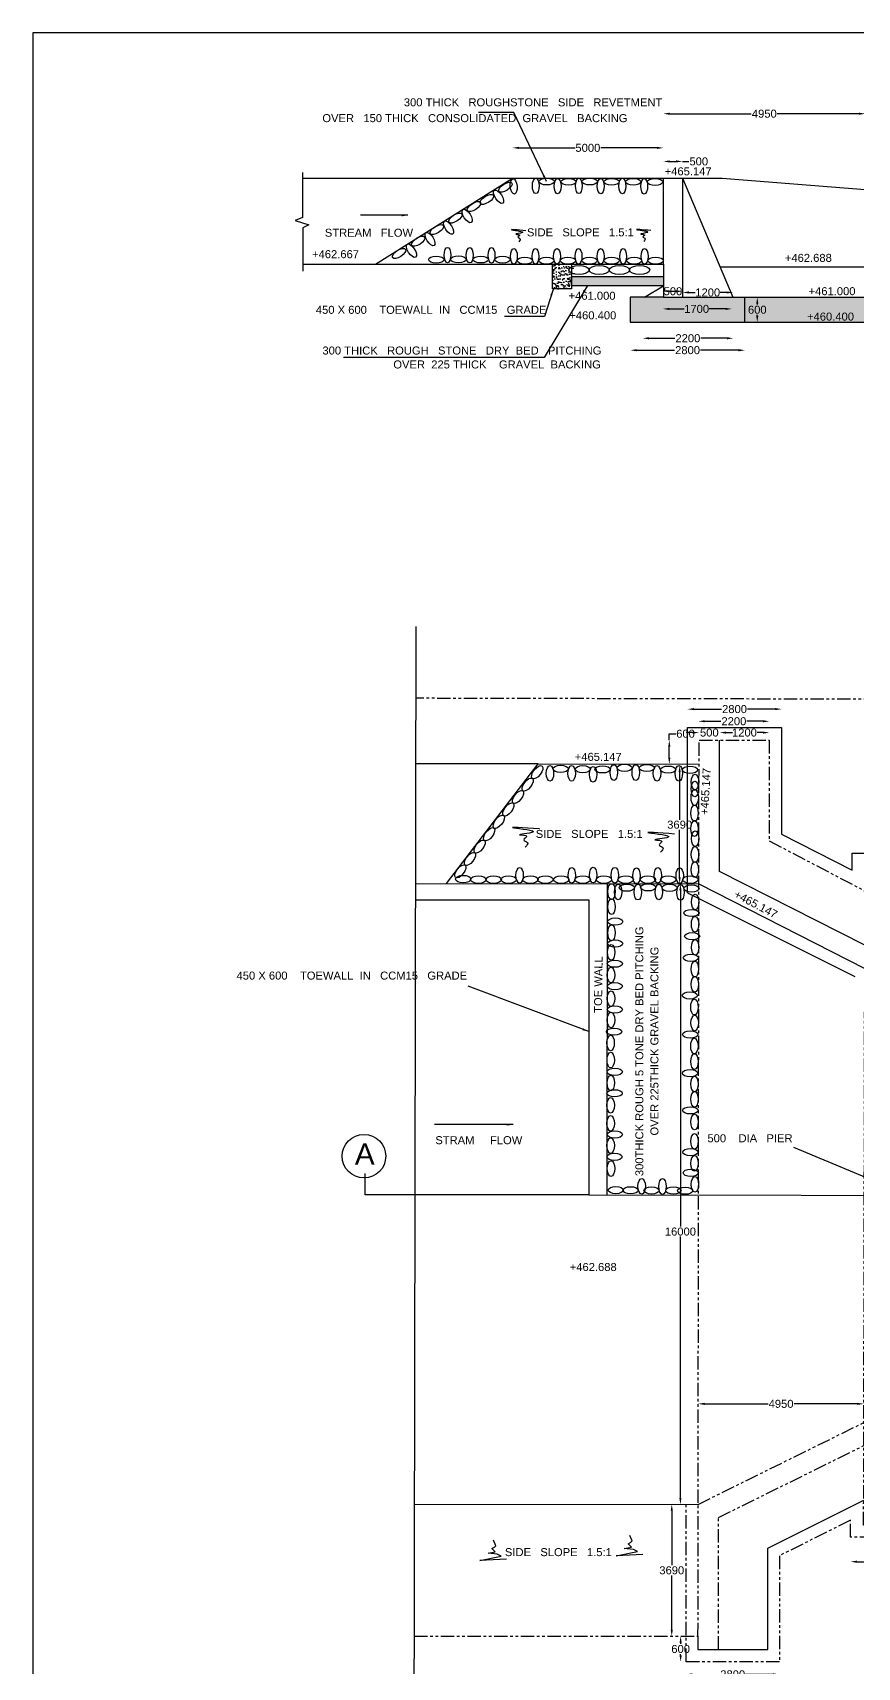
# Model space of a CAD drawing. Header units: inches. Extents: x -10 to 316, y -121 to 110.
# Drawn here: x -9.9 to 67.4, y -43.2 to 110 of the extents above; entities that cross this region are included whole.
import ezdxf

# ---------------------------------------------------------------- set-up
doc = ezdxf.new("R2010")
doc.units = ezdxf.units.IN
doc.header["$MEASUREMENT"] = 0
doc.linetypes.add('PHANTOM', pattern=[2.5, 1.25, -0.25, 0.25, -0.25, 0.25, -0.25])
doc.layers.add('TEXT', color=1, linetype='Continuous')
doc.styles.get("Standard").update_dxf_attribs({"font": 'arial.ttf', "height": 0.75})
doc.dimstyles.get("Standard").update_dxf_attribs({"dimtxt": 0.75, "dimasz": 0.6, "dimexe": 0.18, "dimexo": 0.0625, "dimgap": 0.09, "dimtad": 0, "dimtih": 1, "dimtoh": 1, "dimdec": 4, "dimzin": 0, "dimdsep": 46, "dimtxsty": 'Standard', "dimcen": 0.09, "dimse1": 1, "dimse2": 1, "dimadec": 0, "dimazin": 0, "dimtfac": 1, "dimtdec": 4, "dimtofl": 0, "dimtmove": 0, "dimatfit": 3, "dimfxl": 1, "dimtolj": 1, "dimtzin": 0, "dimarcsym": 0})
pattern_1 = [(50, (0, 0), (0.7172602, -0.062752), [0.075, -0.825]), (355, (0, 0), (-0.1387513, 0.752192), [0.06, -0.66]), (100.4514, (0.0598, -0.0052), (0.5785094, 0.6894395), [0.06374, -0.701142]), (46.1842, (0, 0.2), (1.067241, -0.165519), [0.1125, -1.2375]), (96.6356, (0.0889, 0.1862), (0.934663, 0.974118), [0.09561, -1.051713]), (351.1842, (0, 0.2), (0.934662, 0.974119), [0.09, -0.99]), (21, (0.1, 0.15), (0.596907, -0.402619), [0.075, -0.825]), (326, (0.1, 0.15), (0.2433153, 0.72515), [0.06, -0.66]), (71.4514, (0.14974, 0.11645), (0.8402226, 0.3225305), [0.06374, -0.701142]), (37.5, (0, 0), (0.01215986, 0.33289385), [0, -0.652, 0, -0.67, 0, -0.6625]), (7.5, (0, 0), (0.2630695, 0.3944117), [0, -0.382, 0, -0.637, 0, -0.2525]), (327.5, (-0.223, 0), (0.53382244, -0.0225549), [0, -0.25, 0, -0.78, 0, -1.035]), (317.5, (-0.323, 0), (0.5831862, 0.100105), [0, -0.325, 0, -0.518, 0, -0.735])]

# ---------------------------------------------------------------- blocks, each defined once
blk = doc.blocks.new('*D1')
at = {"color": 0, "lineweight": -2, "transparency": 16777216}
for p, q in [((35.68, 99.16), (40.94, 99.16)), ((48.61, 99.16), (43.35, 99.16))]:
    blk.add_line(p, q, dxfattribs=at)
at = {"color": 0, "transparency": 16777216}
for points in [[(35.68, 99.26), (35.68, 99.06), (35.08, 99.16)], [(48.61, 99.26), (48.61, 99.06), (49.21, 99.16)]]:
    blk.add_solid(points, dxfattribs=at)
at = {"layer": 'Defpoints', "color": 0, "transparency": 16777216}
for p in [(49.21, 99.16), (35.08, 96.32), (49.21, 96.32)]:
    blk.add_point(p, dxfattribs=at)
at = {"color": 0, "transparency": 16777216, "insert": (42.14, 99.16), "char_height": 0.75, "attachment_point": 5}
blk.add_mtext('\\A1;5000', dxfattribs=at)
blk = doc.blocks.new('*D2')
at = {"color": 0, "lineweight": -2, "transparency": 16777216}
for p, q in [((49.81, 102.36), (57.45, 102.36)), ((67.53, 102.36), (59.89, 102.36))]:
    blk.add_line(p, q, dxfattribs=at)
at = {"color": 0, "transparency": 16777216}
for points in [[(49.81, 102.46), (49.81, 102.26), (49.21, 102.36)], [(67.53, 102.46), (67.53, 102.26), (68.13, 102.36)]]:
    blk.add_solid(points, dxfattribs=at)
at = {"layer": 'Defpoints', "color": 0, "transparency": 16777216}
for p in [(68.13, 102.36), (49.21, 96.38), (68.13, 95.26)]:
    blk.add_point(p, dxfattribs=at)
at = {"color": 0, "transparency": 16777216, "insert": (58.67, 102.36), "char_height": 0.75, "attachment_point": 5}
blk.add_mtext('\\A1;4950', dxfattribs=at)
blk = doc.blocks.new('*D21')
at = {"color": 0, "lineweight": -2, "transparency": 16777216}
blk.add_line((49.81, 85.72), (50.41, 85.72), dxfattribs=at)
at = {"color": 0, "transparency": 16777216}
for points in [[(49.81, 85.82), (49.81, 85.62), (49.21, 85.72)], [(50.41, 85.82), (50.41, 85.62), (51.01, 85.72)]]:
    blk.add_solid(points, dxfattribs=at)
at = {"layer": 'Defpoints', "color": 0, "transparency": 16777216}
for p in [(49.21, 85.69), (51.01, 85.72), (51.01, 85.69)]:
    blk.add_point(p, dxfattribs=at)
at = {"color": 0, "transparency": 16777216, "insert": (50.11, 85.72), "char_height": 0.75, "attachment_point": 5}
blk.add_mtext('\\A1;500', dxfattribs=at)
blk = doc.blocks.new('*D22')
at = {"color": 0, "lineweight": -2, "transparency": 16777216}
for p, q in [((51.61, 85.61), (52.2, 85.61)), ((55.13, 85.61), (54.55, 85.61))]:
    blk.add_line(p, q, dxfattribs=at)
at = {"color": 0, "transparency": 16777216}
for points in [[(51.61, 85.71), (51.61, 85.51), (51.01, 85.61)], [(55.13, 85.71), (55.13, 85.51), (55.73, 85.61)]]:
    blk.add_solid(points, dxfattribs=at)
at = {"layer": 'Defpoints', "color": 0, "transparency": 16777216}
for p in [(51.01, 85.16), (55.73, 85.61), (55.73, 85.16)]:
    blk.add_point(p, dxfattribs=at)
at = {"color": 0, "transparency": 16777216, "insert": (53.37, 85.61), "char_height": 0.75, "attachment_point": 5}
blk.add_mtext('\\A1;1200', dxfattribs=at)
blk = doc.blocks.new('*D23')
at = {"color": 0, "lineweight": -2, "transparency": 16777216}
for p, q in [((47.87, 81.32), (50.3, 81.32)), ((55.16, 81.32), (52.73, 81.32))]:
    blk.add_line(p, q, dxfattribs=at)
at = {"color": 0, "transparency": 16777216}
for points in [[(47.87, 81.42), (47.87, 81.22), (47.27, 81.32)], [(55.16, 81.42), (55.16, 81.22), (55.76, 81.32)]]:
    blk.add_solid(points, dxfattribs=at)
at = {"layer": 'Defpoints', "color": 0, "transparency": 16777216}
for p in [(47.27, 82.83), (55.76, 82.83), (55.76, 81.32)]:
    blk.add_point(p, dxfattribs=at)
at = {"color": 0, "transparency": 16777216, "insert": (51.51, 81.32), "char_height": 0.75, "attachment_point": 5}
blk.add_mtext('\\A1;2200', dxfattribs=at)
blk = doc.blocks.new('*D24')
at = {"color": 0, "lineweight": -2, "transparency": 16777216}
for p, q in [((49.77, 84.07), (51.16, 84.07)), ((55.04, 84.07), (53.51, 84.07))]:
    blk.add_line(p, q, dxfattribs=at)
at = {"color": 0, "transparency": 16777216}
for points in [[(49.77, 84.17), (49.77, 83.97), (49.17, 84.07)], [(55.04, 84.17), (55.04, 83.97), (55.64, 84.07)]]:
    blk.add_solid(points, dxfattribs=at)
at = {"layer": 'Defpoints', "color": 0, "transparency": 16777216}
for p in [(49.17, 84.05), (55.64, 84.07), (55.64, 84.07)]:
    blk.add_point(p, dxfattribs=at)
at = {"color": 0, "transparency": 16777216, "insert": (52.33, 84.07), "char_height": 0.75, "attachment_point": 5}
blk.add_mtext('\\A1;1700', dxfattribs=at)
blk = doc.blocks.new('*D25')
at = {"color": 0, "lineweight": -2, "transparency": 16777216}
for p, q in [((58.01, 84.56), (58.01, 84.47)), ((58.01, 83.43), (58.01, 83.52))]:
    blk.add_line(p, q, dxfattribs=at)
at = {"color": 0, "transparency": 16777216}
for points in [[(57.91, 84.56), (58.11, 84.56), (58.01, 85.16)], [(57.91, 83.43), (58.11, 83.43), (58.01, 82.83)]]:
    blk.add_solid(points, dxfattribs=at)
at = {"layer": 'Defpoints', "color": 0, "transparency": 16777216}
for p in [(58.01, 85.16), (58.01, 82.83), (58.01, 82.83)]:
    blk.add_point(p, dxfattribs=at)
at = {"color": 0, "transparency": 16777216, "insert": (58.01, 83.99), "char_height": 0.75, "attachment_point": 5}
blk.add_mtext('\\A1;600', dxfattribs=at)
blk = doc.blocks.new('*D45')
at = {"color": 0, "lineweight": -2, "transparency": 16777216}
for p, q in [((53.08, -18.53), (59.02, -18.53)), ((67.4, -18.53), (61.46, -18.53))]:
    blk.add_line(p, q, dxfattribs=at)
at = {"color": 0, "transparency": 16777216}
for points in [[(53.08, -18.43), (53.08, -18.63), (52.48, -18.53)], [(67.4, -18.43), (67.4, -18.63), (68, -18.53)]]:
    blk.add_solid(points, dxfattribs=at)
at = {"layer": 'Defpoints', "color": 0, "transparency": 16777216}
for p in [(52.48, -18.35), (68, -18.38), (68, -18.53)]:
    blk.add_point(p, dxfattribs=at)
at = {"color": 0, "transparency": 16777216, "insert": (60.24, -18.53), "char_height": 0.75, "attachment_point": 5}
blk.add_mtext('\\A1;4950', dxfattribs=at)
blk = doc.blocks.new('*D49')
at = {"color": 0, "lineweight": -2, "transparency": 16777216}
for p, q in [((50.74, 40.67), (50.74, 36.21)), ((50.74, 30.81), (50.74, 35.26))]:
    blk.add_line(p, q, dxfattribs=at)
at = {"color": 0, "transparency": 16777216}
for points in [[(50.64, 40.67), (50.84, 40.67), (50.74, 41.27)], [(50.64, 30.81), (50.84, 30.81), (50.74, 30.21)]]:
    blk.add_solid(points, dxfattribs=at)
at = {"layer": 'Defpoints', "color": 0, "transparency": 16777216}
for p in [(50.58, 41.27), (50.56, 30.21), (50.74, 30.21)]:
    blk.add_point(p, dxfattribs=at)
at = {"color": 0, "transparency": 16777216, "insert": (50.74, 35.74), "char_height": 0.75, "attachment_point": 5}
blk.add_mtext('\\A1;3690', dxfattribs=at)
blk = doc.blocks.new('*D50')
at = {"color": 0, "lineweight": -2, "transparency": 16777216}
for p, q in [((49.77, 43.66), (49.77, 44.26)), ((49.77, 44.26), (50.37, 44.26)), ((49.77, 42.02), (49.77, 43.06))]:
    blk.add_line(p, q, dxfattribs=at)
at = {"color": 0, "transparency": 16777216}
for points in [[(49.67, 43.06), (49.87, 43.06), (49.77, 43.66)], [(49.67, 42.02), (49.87, 42.02), (49.77, 41.42)]]:
    blk.add_solid(points, dxfattribs=at)
at = {"layer": 'Defpoints', "color": 0, "transparency": 16777216}
for p in [(49.77, 43.66), (52.56, 43.66), (51.47, 41.42)]:
    blk.add_point(p, dxfattribs=at)
at = {"color": 0, "transparency": 16777216, "insert": (51.29, 44.26), "char_height": 0.75, "attachment_point": 5}
blk.add_mtext('\\A1;600', dxfattribs=at)
blk = doc.blocks.new('*D51')
at = {"color": 0, "lineweight": -2, "transparency": 16777216}
for p, q in [((53.09, 45.43), (54.6, 45.43)), ((58.54, 45.43), (57.03, 45.43))]:
    blk.add_line(p, q, dxfattribs=at)
at = {"color": 0, "transparency": 16777216}
for points in [[(53.09, 45.53), (53.09, 45.33), (52.49, 45.43)], [(58.54, 45.53), (58.54, 45.33), (59.14, 45.43)]]:
    blk.add_solid(points, dxfattribs=at)
at = {"layer": 'Defpoints', "color": 0, "transparency": 16777216}
for p in [(59.14, 45.43), (52.49, 43.66), (59.14, 43.66)]:
    blk.add_point(p, dxfattribs=at)
at = {"color": 0, "transparency": 16777216, "insert": (55.82, 45.43), "char_height": 0.75, "attachment_point": 5}
blk.add_mtext('\\A1;2200', dxfattribs=at)
blk = doc.blocks.new('*D52')
at = {"color": 0, "lineweight": -2, "transparency": 16777216}
for p, q in [((52.07, 46.57), (54.67, 46.57)), ((59.69, 46.57), (57.1, 46.57))]:
    blk.add_line(p, q, dxfattribs=at)
at = {"color": 0, "transparency": 16777216}
for points in [[(52.07, 46.67), (52.07, 46.47), (51.47, 46.57)], [(59.69, 46.67), (59.69, 46.47), (60.29, 46.57)]]:
    blk.add_solid(points, dxfattribs=at)
at = {"layer": 'Defpoints', "color": 0, "transparency": 16777216}
for p in [(60.29, 46.57), (51.47, 44.85), (60.29, 44.85)]:
    blk.add_point(p, dxfattribs=at)
at = {"color": 0, "transparency": 16777216, "insert": (55.88, 46.57), "char_height": 0.75, "attachment_point": 5}
blk.add_mtext('\\A1;2800', dxfattribs=at)
blk = doc.blocks.new('*D53')
at = {"color": 0, "lineweight": -2, "transparency": 16777216}
for p, q in [((50.81, 29.6), (50.81, -1.91)), ((50.81, -27.35), (50.81, -2.86))]:
    blk.add_line(p, q, dxfattribs=at)
at = {"color": 0, "transparency": 16777216}
for points in [[(50.71, 29.6), (50.91, 29.6), (50.81, 30.2)], [(50.71, -27.35), (50.91, -27.35), (50.81, -27.95)]]:
    blk.add_solid(points, dxfattribs=at)
at = {"layer": 'Defpoints', "color": 0, "transparency": 16777216}
for p in [(51.47, 30.2), (50.81, -27.95), (51.4, -27.95)]:
    blk.add_point(p, dxfattribs=at)
at = {"color": 0, "transparency": 16777216, "insert": (50.81, -2.39), "char_height": 0.75, "attachment_point": 5}
blk.add_mtext('\\A1;16000', dxfattribs=at)
blk = doc.blocks.new('*D54')
at = {"color": 0, "lineweight": -2, "transparency": 16777216}
for p, q in [((50, -28.55), (50, -33.65)), ((50, -39.7), (50, -34.6))]:
    blk.add_line(p, q, dxfattribs=at)
at = {"color": 0, "transparency": 16777216}
for points in [[(49.9, -28.55), (50.1, -28.55), (50, -27.95)], [(49.9, -39.7), (50.1, -39.7), (50, -40.3)]]:
    blk.add_solid(points, dxfattribs=at)
at = {"layer": 'Defpoints', "color": 0, "transparency": 16777216}
for p in [(49.62, -27.95), (49.62, -40.3), (50, -40.3)]:
    blk.add_point(p, dxfattribs=at)
at = {"color": 0, "transparency": 16777216, "insert": (50, -34.13), "char_height": 0.75, "attachment_point": 5}
blk.add_mtext('\\A1;3690', dxfattribs=at)
blk = doc.blocks.new('*D55')
at = {"color": 0, "lineweight": -2, "transparency": 16777216}
for p, q in [((50.83, -40.9), (50.83, -41.03)), ((50.83, -42.1), (50.83, -41.97))]:
    blk.add_line(p, q, dxfattribs=at)
at = {"color": 0, "transparency": 16777216}
for points in [[(50.73, -40.9), (50.93, -40.9), (50.83, -40.3)], [(50.73, -42.1), (50.93, -42.1), (50.83, -42.7)]]:
    blk.add_solid(points, dxfattribs=at)
at = {"layer": 'Defpoints', "color": 0, "transparency": 16777216}
for p in [(50.83, -40.3), (51.34, -40.3), (51.34, -42.7)]:
    blk.add_point(p, dxfattribs=at)
at = {"color": 0, "transparency": 16777216, "insert": (50.83, -41.5), "char_height": 0.75, "attachment_point": 5}
blk.add_mtext('\\A1;600', dxfattribs=at)
blk = doc.blocks.new('*D56')
at = {"color": 0, "lineweight": -2, "transparency": 16777216}
for p, q in [((51.94, -43.88), (54.49, -43.88)), ((59.48, -43.88), (56.92, -43.88))]:
    blk.add_line(p, q, dxfattribs=at)
at = {"color": 0, "transparency": 16777216}
for points in [[(51.94, -43.78), (51.94, -43.98), (51.34, -43.88)], [(59.48, -43.78), (59.48, -43.98), (60.08, -43.88)]]:
    blk.add_solid(points, dxfattribs=at)
at = {"layer": 'Defpoints', "color": 0, "transparency": 16777216}
for p in [(51.34, -42.7), (60.08, -42.7), (60.08, -43.88)]:
    blk.add_point(p, dxfattribs=at)
at = {"color": 0, "transparency": 16777216, "insert": (55.71, -43.88), "char_height": 0.75, "attachment_point": 5}
blk.add_mtext('\\A1;2800', dxfattribs=at)
blk = doc.blocks.new('*D58')
at = {"color": 0, "lineweight": -2, "transparency": 16777216}
for p, q in [((67.34, -33.32), (70.34, -33.32)), ((75.77, -33.32), (72.77, -33.32))]:
    blk.add_line(p, q, dxfattribs=at)
at = {"color": 0, "transparency": 16777216}
for points in [[(67.34, -33.22), (67.34, -33.42), (66.74, -33.32)], [(75.77, -33.22), (75.77, -33.42), (76.37, -33.32)]]:
    blk.add_solid(points, dxfattribs=at)
at = {"layer": 'Defpoints', "color": 0, "transparency": 16777216}
for p in [(66.74, -31.02), (76.37, -31.02), (76.37, -33.32)]:
    blk.add_point(p, dxfattribs=at)
at = {"color": 0, "transparency": 16777216, "insert": (71.55, -33.32), "char_height": 0.75, "attachment_point": 5}
blk.add_mtext('\\A1;2500', dxfattribs=at)
blk = doc.blocks.new('*D100')
at = {"layer": 'Defpoints', "color": 0, "transparency": 16777216}
for p in [(52.56, 43.66), (54.49, 44.37), (54.49, 43.66)]:
    blk.add_point(p, dxfattribs=at)
at = {"layer": 'TEXT', "color": 0, "lineweight": -2, "transparency": 16777216}
for p, q in [((51.96, 44.37), (51.36, 44.37)), ((55.09, 44.37), (55.69, 44.37))]:
    blk.add_line(p, q, dxfattribs=at)
at = {"layer": 'TEXT', "color": 0, "transparency": 16777216}
for points in [[(51.96, 44.47), (51.96, 44.27), (52.56, 44.37)], [(55.09, 44.47), (55.09, 44.27), (54.49, 44.37)]]:
    blk.add_solid(points, dxfattribs=at)
at = {"layer": 'TEXT', "color": 0, "transparency": 16777216, "insert": (53.52, 44.37), "char_height": 0.75, "attachment_point": 5}
blk.add_mtext('\\A1;500', dxfattribs=at)
blk = doc.blocks.new('*D101')
at = {"layer": 'Defpoints', "color": 0, "transparency": 16777216}
for p in [(54.49, 43.66), (59.14, 44.37), (59.14, 43.66)]:
    blk.add_point(p, dxfattribs=at)
at = {"layer": 'TEXT', "color": 0, "lineweight": -2, "transparency": 16777216}
for p, q in [((55.09, 44.37), (55.64, 44.37)), ((58.54, 44.37), (57.99, 44.37))]:
    blk.add_line(p, q, dxfattribs=at)
at = {"layer": 'TEXT', "color": 0, "transparency": 16777216}
for points in [[(55.09, 44.47), (55.09, 44.27), (54.49, 44.37)], [(58.54, 44.47), (58.54, 44.27), (59.14, 44.37)]]:
    blk.add_solid(points, dxfattribs=at)
at = {"layer": 'TEXT', "color": 0, "transparency": 16777216, "insert": (56.81, 44.37), "char_height": 0.75, "attachment_point": 5}
blk.add_mtext('\\A1;1200', dxfattribs=at)
blk = doc.blocks.new('*D103')
at = {"layer": 'Defpoints', "color": 0, "transparency": 16777216}
for p in [(51.01, 97.89), (49.21, 96.32), (51.01, 96.32)]:
    blk.add_point(p, dxfattribs=at)
at = {"layer": 'TEXT', "color": 0, "lineweight": -2, "transparency": 16777216}
for p, q in [((49.81, 97.89), (50.41, 97.89)), ((51.01, 97.89), (51.61, 97.89))]:
    blk.add_line(p, q, dxfattribs=at)
at = {"layer": 'TEXT', "color": 0, "transparency": 16777216}
for points in [[(49.81, 97.99), (49.81, 97.79), (49.21, 97.89)], [(50.41, 97.99), (50.41, 97.79), (51.01, 97.89)]]:
    blk.add_solid(points, dxfattribs=at)
at = {"layer": 'TEXT', "color": 0, "transparency": 16777216, "insert": (52.53, 97.89), "char_height": 0.75, "attachment_point": 5}
blk.add_mtext('\\A1;500', dxfattribs=at)
blk = doc.blocks.new('*D104')
at = {"layer": 'Defpoints', "color": 0, "transparency": 16777216}
for p in [(46.11, 82.83), (56.85, 82.83), (56.85, 80.2)]:
    blk.add_point(p, dxfattribs=at)
at = {"layer": 'TEXT', "color": 0, "lineweight": -2, "transparency": 16777216}
for p, q in [((46.71, 80.2), (50.27, 80.2)), ((56.25, 80.2), (52.7, 80.2))]:
    blk.add_line(p, q, dxfattribs=at)
at = {"layer": 'TEXT', "color": 0, "transparency": 16777216}
for points in [[(46.71, 80.3), (46.71, 80.1), (46.11, 80.2)], [(56.25, 80.3), (56.25, 80.1), (56.85, 80.2)]]:
    blk.add_solid(points, dxfattribs=at)
at = {"layer": 'TEXT', "color": 0, "transparency": 16777216, "insert": (51.48, 80.2), "char_height": 0.75, "attachment_point": 5}
blk.add_mtext('\\A1;2800', dxfattribs=at)

msp = doc.modelspace()

# ---------------------------------------------------------------- hatches: boundary and pattern name
at = {"layer": 'TEXT'}
h = msp.add_hatch(dxfattribs=at)
h.set_pattern_fill('AR-CONC', color=0, scale=0.1, style=0)
h.set_pattern_definition(pattern_1)
edge = h.paths.add_edge_path()
edge.add_ellipse((41.31035, 87.72052), major_axis=(0.94648, 0), ratio=0.436105032, start_angle=136.8854353, end_angle=223.1145647, ccw=False)
edge.add_line((40.61944, 88.00263), (40.61944, 88.27292))
edge.add_line((40.61944, 88.27292), (38.83102, 88.27292))
edge.add_line((38.83102, 88.27292), (38.83102, 85.94683))
edge.add_line((38.83102, 85.94683), (40.61944, 85.94683))
edge.add_line((40.61944, 85.94683), (40.61944, 87.43841))
h = msp.add_hatch(dxfattribs=at)
h.set_pattern_fill('AR-CONC', color=0, scale=0.1, style=0)
h.set_pattern_definition(pattern_1)
h.paths.add_polyline_path([(49.20988, 87.10987), (40.61944, 87.10987), (40.61944, 86.21957), (49.20988, 86.21957)])
h.paths.add_polyline_path([(82.37777, 85.15997), (49.20988, 85.15997), (46.11255, 85.15997), (46.11255, 82.82618), (56.85279, 82.82618), (81.99089, 82.82618)])
h.paths.add_polyline_path([(51.06359, 84.64), (53.6052, 84.64), (53.6052, 83.49914), (51.06359, 83.49914)], flags=24)
h.paths.add_polyline_path([(56.99459, 84.5635), (59.02819, 84.5635), (59.02819, 83.42264), (56.99459, 83.42264)], flags=24)
h.paths.add_polyline_path([(62.48385, 82.77193), (67.266, 82.77193), (67.266, 83.92072), (62.48385, 83.92072)], flags=9)

# ---------------------------------------------------------------- linework, layer by layer
at = {"color": 0}
for points in [[(315.50158, 109.95313), (-9.87464, 109.95313), (-9.87464, -120.56317), (315.50158, -120.56317)], [(38.83102, 88.27292), (40.61944, 88.27292), (40.61944, 85.94683), (38.83102, 85.94683)], [(40.61944, 87.10987), (49.20988, 87.10987), (49.20988, 86.21957), (40.61944, 86.21957)]]:
    msp.add_lwpolyline(points, close=True, dxfattribs=at)
for points in [[(15.41848, 96.86281), (15.41848, 92.65095), (14.71588, 92.36115), (15.99524, 91.94633), (15.42663, 91.66789), (15.42663, 87.61428)], [(15.41848, 96.31819), (49.20725, 96.31791), (54.71345, 96.31791), (68.13011, 95.26123), (75.45592, 95.26123), (131.39744, 95.26123), (177.84174, 95.26123), (187.31991, 95.26123), (206.90285, 94.66396), (230.13642, 94.39878), (262.83103, 94.39878)], [(15.42663, 88.27292), (49.20989, 88.27292), (49.20996, 96.31791)], [(22.24126, 88.27292), (35.07926, 96.31802)], [(51.01344, 96.31791), (55.73043, 85.15997)], [(51.01344, 96.31791), (51.01344, 85.15997)], [(49.20988, 88.27292), (49.20988, 87.10987)], [(49.20988, 85.15997), (82.37777, 85.15997), (82.37777, 88.00464)], [(54.52785, 88.00464), (82.37777, 88.00464)], [(49.20988, 86.21957), (49.20988, 85.15997), (46.11255, 85.15997), (46.11255, 82.82618), (56.85279, 82.82618), (56.85279, 85.07202)], [(47.45272, 85.15997), (49.20988, 86.21957)], [(56.85279, 82.82618), (81.99089, 82.82618), (82.37777, 85.15997)], [(26.00921, 54.32671), (25.83741, -51.20496)], [(51.46734, 29.36951), (51.46734, 44.85169), (60.29275, 44.85169), (60.29275, 34.85644), (66.89424, 31.47769), (66.89424, 33.08459), (76.47235, 33.08459), (76.47235, 29.9359), (85.92193, 29.9359), (85.92193, 25.6925), (91.78632, 25.6925), (91.74642, 0.98158)], [(68.08597, 24.43865), (54.48738, 31.34947), (54.48738, 43.66033)], [(28.88068, 30.23079), (37.49208, 41.43411), (25.98826, 41.45284)], [(37.49208, 41.43411), (52.55262, 41.41662)], [(25.96999, 30.23417), (52.5396, 30.20331)], [(43.96319, 30.21327), (43.91611, 1.05882)], [(51.46734, 29.36951), (67.16694, 21.51573)], [(52.5396, 30.20331), (68.0815, 22.25874)], [(25.96749, 28.69956), (42.22524, 28.69956), (42.22524, 1.06155), (21.28164, 1.06155), (21.28164, 3.06799)], [(42.22524, 1.06155), (261.09216, 0.70814), (261.09216, 2.4769)], [(52.45772, -40.30394), (52.45772, -41.53284), (58.99737, -41.53284), (58.99737, -32.05058), (67.97948, -27.54467)], [(25.87532, -27.91897), (52.47207, -27.94986)]]:
    msp.add_lwpolyline(points, dxfattribs=at)
at = {"color": 0, "linetype": 'PHANTOM'}
for points in [[(187.17591, 28.78333), (187.17591, 35.61466), (206.75847, 35.61466), (206.75847, 47.20117), (25.99824, 47.58444)], [(25.85515, -40.30394), (52.45772, -40.30394), (52.55523, 43.66033), (59.14021, 43.66033), (59.14021, 34.22498), (68.09639, 29.52481), (68.09639, 31.88817), (75.33983, 31.88817), (75.19353, -29.90252), (67.97465, -29.90252), (68.09639, 29.52481)], [(91.74642, 0.98158), (91.74642, -23.73706), (85.84831, -23.73706), (85.84831, -28.03613), (76.36594, -28.03613), (76.36594, -31.01892), (66.74196, -31.01892), (66.74196, -29.43433), (60.08294, -32.75767), (60.08294, -42.69517), (51.33539, -42.69517), (51.35251, -27.94856)], [(52.47207, -27.94986), (67.99437, -20.27676)], [(54.3706, -41.53284), (54.3706, -29.18139), (67.98994, -22.44244)]]:
    msp.add_lwpolyline(points, dxfattribs=at)
at = {"color": 0}
for centre, major_axis, ratio in [((33.77396, 94.58146), (-0.3894, 0.61058), 0.437567727), ((34.41234, 95.46984), (0.61058, 0.3894), 0.437567727), ((35.18946, 95.55307), (-0.06559, 0.7212), 0.437567727), ((37.25813, 95.59383), (0, 0.72418), 0.437567727), ((38.27406, 95.99958), (0.72418, 0), 0.437567727), ((39.30652, 95.57104), (0, 0.72418), 0.437567727), ((40.32246, 95.97679), (0.72418, 0), 0.437567727), ((41.29463, 95.59379), (0, 0.72418), 0.437567727), ((42.31057, 95.99955), (0.72418, 0), 0.437567727), ((43.34303, 95.57101), (0, 0.72418), 0.437567727), ((44.35896, 95.97676), (0.72418, 0), 0.437567727), ((45.37134, 95.58261), (0, 0.72418), 0.437567727), ((46.38728, 95.98836), (0.72418, 0), 0.437567727), ((47.41973, 95.55982), (0, 0.72418), 0.437567727), ((48.43567, 95.96558), (0.72418, 0), 0.437567727), ((30.83185, 92.77532), (-0.3894, 0.61058), 0.437567727), ((31.47024, 93.66371), (0.61058, 0.3894), 0.437567727), ((32.67605, 94.33162), (0.61058, 0.3894), 0.437567727), ((27.98839, 91.50043), (0.61058, 0.3894), 0.437567727), ((29.09254, 91.6931), (-0.3894, 0.61058), 0.437567727), ((29.73093, 92.58148), (0.61058, 0.3894), 0.437567727), ((26.24908, 90.4182), (0.61058, 0.3894), 0.437567727), ((27.35, 90.61205), (-0.3894, 0.61058), 0.437567727), ((24.45089, 89.26297), (0.61058, 0.3894), 0.437567727), ((25.61069, 89.52982), (-0.3894, 0.61058), 0.437567727), ((27.93451, 88.68717), (0.72418, 0), 0.437567727), ((28.98412, 89.1155), (0, 0.72418), 0.437567727), ((30.01162, 88.71228), (0.72418, 0), 0.437567727), ((31.06961, 89.09876), (0, 0.72418), 0.437567727), ((32.09711, 88.69554), (0.72418, 0), 0.437567727), ((33.11587, 89.09043), (0, 0.72418), 0.437567727), ((34.14337, 88.68721), (0.72418, 0), 0.437567727), ((35.20973, 88.9971), (0, 0.72418), 0.437567727), ((36.23723, 88.59388), (0.72418, 0), 0.437567727), ((37.23749, 88.9971), (0, 0.72418), 0.437567727), ((38.26499, 88.59388), (0.72418, 0), 0.437567727), ((39.24759, 88.9971), (0, 0.72418), 0.437567727), ((40.2751, 88.59388), (0.72418, 0), 0.437567727), ((41.26876, 88.9971), (0, 0.72418), 0.437567727), ((42.29626, 88.59388), (0.72418, 0), 0.437567727), ((43.3375, 88.9971), (0, 0.72418), 0.437567727), ((44.365, 88.59388), (0.72418, 0), 0.437567727), ((45.44811, 88.9971), (0, 0.72418), 0.437567727), ((46.47561, 88.59388), (0.72418, 0), 0.437567727), ((47.45822, 88.9971), (0, 0.72418), 0.437567727), ((48.48572, 88.59388), (0.72418, 0), 0.437567727), ((41.31035, 87.72052), (0.94648, 0), 0.436105032), ((43.20331, 87.72052), (0.94648, 0), 0.436105032), ((45.09627, 87.72052), (0.94648, 0), 0.436105032), ((46.98923, 87.72052), (0.94648, 0), 0.436105032), ((44.57522, 40.62944), (0, 0.7347), 0.470380558), ((45.57311, 41.06359), (-0.71867, 0), 0.469220577), ((46.62334, 40.62944), (0, 0.7347), 0.470380558), ((47.66033, 41.05206), (-0.71867, 0), 0.469220577), ((36.49441, 39.49501), (0.45005, 0.58073), 0.470380558), ((37.39451, 40.65646), (0.45005, 0.58073), 0.470380558), ((38.58703, 40.54951), (0, 0.7347), 0.470380558), ((39.58631, 40.96825), (-0.71867, 0), 0.469220577), ((40.62031, 40.54239), (0, 0.7347), 0.470380558), ((41.6624, 40.93486), (-0.71867, 0), 0.469220577), ((42.62919, 40.46366), (0, 0.7347), 0.470380558), ((43.51812, 40.92589), (-0.71867, 0), 0.469220577), ((48.61533, 40.55424), (0, 0.7347), 0.470380558), ((49.66739, 40.90237), (-0.71867, 0), 0.469220577), ((50.66983, 40.56062), (0, 0.7347), 0.470380558), ((51.70701, 40.88442), (-0.71867, 0), 0.469220577), ((52.16053, 39.09159), (0, 0.7347), 0.470380558), ((52.17712, 39.74365), (0, 0.7347), 0.470380558), ((35.59431, 38.33355), (0.45005, 0.58073), 0.470380558), ((52.14947, 38.2848), (0, 0.7347), 0.470380558), ((34.69421, 37.1721), (0.45005, 0.58073), 0.470380558), ((52.13852, 36.82317), (0, 0.7347), 0.470380558), ((32.89401, 34.84918), (0.45005, 0.58073), 0.470380558), ((33.79411, 36.01064), (0.45005, 0.58073), 0.470380558), ((52.13294, 35.36744), (0, 0.7347), 0.470380558), ((31.99391, 33.68773), (0.45005, 0.58073), 0.470380558), ((52.18824, 34.42804), (0, 0.7347), 0.470380558), ((31.09382, 32.52627), (0.45005, 0.58073), 0.470380558), ((52.17025, 31.51642), (0, 0.7347), 0.470380558), ((52.17653, 32.94898), (0, 0.7347), 0.470380558), ((30.19372, 31.36482), (0.45005, 0.58073), 0.470380558), ((30.46119, 30.63951), (-0.72268, 0), 0.490908757), ((31.87815, 30.59984), (-0.72268, 0), 0.490908757), ((33.30965, 30.59984), (-0.72268, 0), 0.490908757), ((34.71094, 30.59984), (-0.72268, 0), 0.490908757), ((35.74469, 30.99247), (0, 0.7347), 0.470380558), ((36.75493, 30.59984), (-0.72268, 0), 0.490908757), ((38.16227, 30.59984), (-0.72268, 0), 0.490908757), ((39.64704, 30.59984), (-0.72268, 0), 0.490908757), ((40.62864, 30.98788), (0, 0.7347), 0.470380558), ((41.65635, 30.59984), (-0.72268, 0), 0.490908757), ((42.63758, 31.0159), (0, 0.7347), 0.470380558), ((43.64545, 30.59984), (-0.72268, 0), 0.490908757), ((44.66258, 31.00862), (0, 0.7347), 0.470380558), ((45.68509, 30.59984), (-0.72268, 0), 0.490908757), ((46.69768, 30.95001), (0, 0.7347), 0.470380558), ((47.76512, 30.59984), (-0.72268, 0), 0.490908757), ((48.69759, 30.98517), (0, 0.7347), 0.470380558), ((49.66828, 30.59984), (-0.72268, 0), 0.490908757), ((50.74312, 30.96998), (0, 0.7347), 0.470380558), ((51.74583, 30.59984), (-0.72268, 0), 0.490908757), ((44.36084, 29.47811), (0, 0.7347), 0.470380558), ((44.97512, 29.43111), (0, 0.7347), 0.470380558), ((45.78513, 29.83411), (-0.71867, 0), 0.469220577), ((46.82745, 29.42038), (0, 0.7347), 0.470380558), ((47.79596, 29.86716), (-0.71867, 0), 0.469220577), ((48.78366, 29.42586), (0, 0.7347), 0.470380558), ((49.78356, 29.82057), (-0.71867, 0), 0.469220577), ((50.81854, 29.3883), (0, 0.7347), 0.470380558), ((51.8473, 29.76108), (-0.71867, 0), 0.469220577), ((52.18814, 28.49436), (0, 0.7347), 0.470380558), ((44.36084, 28.05259), (0, 0.7347), 0.470380558), ((51.84046, 27.46651), (-0.71867, 0), 0.469220577), ((44.70507, 26.66076), (-0.71867, 0), 0.469220577), ((44.36084, 25.60695), (0, 0.7347), 0.470380558), ((52.18141, 26.41563), (0, 0.7347), 0.470380558), ((44.70303, 24.60081), (-0.71867, 0), 0.469220577), ((44.33175, 23.78678), (0, 0.7347), 0.470380558), ((51.90634, 25.28816), (-0.71867, 0), 0.469220577), ((52.19408, 24.24766), (0, 0.7347), 0.470380558), ((44.66561, 22.71242), (-0.71867, 0), 0.469220577), ((51.78949, 23.2666), (-0.71867, 0), 0.469220577), ((44.30747, 21.65029), (0, 0.7347), 0.470380558), ((52.16171, 20.78361), (0, 0.7347), 0.470380558), ((52.16816, 22.20788), (0, 0.7347), 0.470380558), ((44.66561, 20.60237), (-0.71867, 0), 0.469220577), ((44.30705, 19.44469), (0, 0.7347), 0.470380558), ((51.69504, 19.73959), (-0.71867, 0), 0.469220577), ((44.65938, 18.42276), (-0.71867, 0), 0.469220577), ((52.12036, 18.64738), (0, 0.7347), 0.470380558), ((44.30705, 17.43949), (0, 0.7347), 0.470380558), ((52.14567, 17.16514), (0, 0.7347), 0.470380558), ((44.59078, 16.3474), (-0.71867, 0), 0.469220577), ((44.27214, 15.29004), (0, 0.7347), 0.470380558), ((51.73429, 16.07812), (-0.71867, 0), 0.469220577), ((52.11946, 14.9959), (0, 0.7347), 0.470380558), ((44.27912, 13.68123), (0, 0.7347), 0.470380558), ((52.12853, 13.5456), (0, 0.7347), 0.470380558), ((44.6533, 12.58502), (-0.71867, 0), 0.469220577), ((44.29315, 11.54281), (0, 0.7347), 0.470380558), ((51.71328, 12.45625), (-0.71867, 0), 0.469220577), ((44.64735, 10.5739), (-0.71867, 0), 0.469220577), ((52.12855, 11.44699), (0, 0.7347), 0.470380558), ((52.13762, 10.01482), (0, 0.7347), 0.470380558), ((44.27399, 9.44591), (0, 0.7347), 0.470380558), ((51.74408, 8.97102), (-0.71867, 0), 0.469220577), ((44.27404, 7.74744), (0, 0.7347), 0.470380558), ((52.13754, 7.88972), (0, 0.7347), 0.470380558), ((44.27406, 5.67326), (0, 0.7347), 0.470380558), ((44.66093, 6.70895), (-0.71867, 0), 0.469220577), ((52.12847, 6.07685), (0, 0.7347), 0.470380558), ((44.63867, 4.61745), (-0.71867, 0), 0.469220577), ((51.74412, 5.06092), (-0.71867, 0), 0.469220577), ((52.1374, 4.00604), (0, 0.7347), 0.470380558), ((44.30491, 3.52124), (0, 0.7347), 0.470380558), ((51.77804, 3.11629), (-0.71867, 0), 0.469220577), ((44.7646, 1.50008), (-0.71867, 0), 0.469220577), ((46.14287, 1.48314), (-0.71867, 0), 0.469220577), ((47.18111, 1.86253), (0, 0.7347), 0.470380558), ((48.10542, 1.47215), (-0.71867, 0), 0.469220577), ((49.1267, 1.83865), (0, 0.7347), 0.470380558), ((50.15023, 1.4665), (-0.71867, 0), 0.469220577), ((51.25736, 1.44392), (-0.71867, 0), 0.469220577), ((52.17368, 2.03907), (0, 0.7347), 0.470380558)]:
    msp.add_ellipse(centre, major_axis=major_axis, ratio=ratio, dxfattribs=at)
for points in [[(36.32681, 91.39772), (35.06734, 91.47678), (36.00798, 91.22381), (35.37712, 91.07021), (35.75247, 90.96632), (35.57836, 90.81272), (35.76604, 90.67946), (35.67108, 90.36468)], [(48.03596, 91.41408), (46.77649, 91.49313), (47.71713, 91.24016), (47.08627, 91.08657), (47.46162, 90.98267), (47.28751, 90.82908), (47.47519, 90.69582), (47.38023, 90.38103)], [(37.59351, 35.3399), (35.21574, 35.45248), (36.98998, 35.03483), (35.77928, 34.78787), (36.40826, 34.63897), (36.13921, 34.32516), (36.4737, 34.0782), (36.27373, 33.62424)], [(50.26842, 34.86771), (47.89065, 34.9803), (49.66489, 34.56265), (48.4542, 34.31569), (49.08318, 34.16679), (48.81413, 33.85298), (49.14861, 33.60602), (48.94865, 33.15205)]]:
    msp.add_spline(points, degree=3, dxfattribs=at)
at = {"layer": 'TEXT', "color": 0}
for points in [[(34.52377, -33.08412), (32.01093, -33.20174), (34.0171, -32.79721), (33.65341, -32.61546), (32.78524, -32.53339), (33.4657, -32.39268), (33.14307, -32.07609), (33.37771, -31.9647), (33.51262, -31.81813), (33.30731, -31.29049)], [(47.29062, -32.64313), (44.77779, -32.76074), (46.78395, -32.35621), (46.42026, -32.17447), (45.5521, -32.09239), (46.23255, -31.95169), (45.90992, -31.6351), (46.14456, -31.52371), (46.27948, -31.37714), (46.07417, -30.8495)]]:
    msp.add_lwpolyline(points, dxfattribs=at)
msp.add_circle((21.16159, 4.6778), 2.04086, dxfattribs=at)

# ---------------------------------------------------------------- texts
for s, height, p in [('300 THICK   ROUGHSTONE   SIDE   REVETMENT', 0.75, (24.89732, 103.05505)), ('OVER   150 THICK   CONSOLIDATED  GRAVEL   BACKING', 0.75, (17.26432, 101.5714)), ('+465.147', 0.75, (49.33703, 96.58971)), ('STREAM   FLOW', 0.75, (17.49592, 90.83415)), ('SIDE   SLOPE   1.5:1', 0.75, (36.43099, 90.87144)), ('+462.667', 0.75, (16.29796, 88.82451)), ('+462.688', 0.75, (60.59546, 88.47726)), ('+461.000', 0.75, (62.81552, 85.35703)), ('450 X 600    TOEWALL  IN   CCM15   GRADE', 0.75, (16.65738, 83.61057)), ('+461.000', 0.75, (40.33357, 84.92976)), ('+460.400', 0.75, (40.40329, 83.09573)), ('+460.400', 0.75, (62.67532, 82.97618)), ('300 THICK   ROUGH   STONE   DRY  BED   PITCHING', 0.75, (17.27129, 79.79663)), ('OVER  225 THICK    GRAVEL  BACKING', 0.75, (23.91261, 78.49164)), ('+465.147', 0.75, (40.91082, 41.72286)), ('SIDE   SLOPE   1.5:1', 0.75, (37.25725, 34.50264)), ('450 X 600    TOEWALL  IN   CCM15   GRADE', 0.75, (9.22516, 21.22528)), ('STRAM     FLOW', 0.75, (27.84897, 5.80414)), ('500    DIA   PIER', 0.75, (53.34283, 5.98258)), ('A', 2, (20.30416, 3.87712)), ('+462.688', 0.75, (40.44208, -6.07936)), ('SIDE   SLOPE   1.5:1', 0.75, (34.36737, -32.79812))]:
    msp.add_text(s, height=height, dxfattribs=at).set_placement(p)
for s, rotation, p in [('+465.147', 86.8413892, (53.40889, 36.63468)), ('+465.147', 332.2149599, (55.76047, 28.98306)), ('300THICK ROUGH 5 TONE DRY BED PITCHING', 90, (47.33774, 2.81007)), ('TOE WALL', 89.3513747, (43.4596, 18.10638)), ('              OVER 225THICK GRAVEL BACKING', 90, (48.75015, 2.53677))]:
    msp.add_text(s, height=0.75, rotation=rotation, dxfattribs=at).set_placement(p)

# ---------------------------------------------------------------- dimensions: what is measured, and where the dimension line sits
at = {"color": 0}
for base, p1, p2, text, picture, middle in [((68.13011, 102.35901), (49.20996, 96.38041), (68.13011, 95.26123), '4950', '*D2', (58.67004, 102.35901)), ((49.20996, 99.16308), (35.07926, 96.31802), (49.20996, 96.31791), '5000', '*D1', (42.14461, 99.16308)), ((55.73043, 85.61282), (51.01344, 85.15997), (55.73043, 85.15997), '1200', '*D22', (53.37193, 85.61282)), ((60.29275, 46.5676), (51.46734, 44.85169), (60.29275, 44.85169), '2800', '*D52', (55.88004, 46.5676)), ((59.14021, 45.434), (52.49273, 43.66033), (59.14021, 43.66033), '2200', '*D51', (55.81647, 45.434)), ((67.99825, -18.52668), (52.48322, -18.34963), (67.99825, -18.38142), '4950', '*D45', (60.24074, -18.52668)), ((76.36594, -33.31868), (66.74196, -31.01892), (76.36594, -31.01892), '2500', '*D58', (71.55395, -33.31868)), ((60.08294, -43.88392), (51.33539, -42.69517), (60.08294, -42.69517), '2800', '*D56', (55.70916, -43.88392))]:
    dim = msp.add_linear_dim(base=base, p1=p1, p2=p2, text=text, dimstyle='Standard', dxfattribs=at)
    dim.commit()
    dim.dimension.update_dxf_attribs({"geometry": picture, "text_midpoint": middle})
for base, p1, p2, text, picture, middle in [((51.01344, 85.71749), (49.20988, 85.68977), (51.01344, 85.68977), '500', '*D21', (50.11166, 85.71749)), ((55.64178, 84.06957), (49.16776, 84.04613), (55.64178, 84.06957), '1700', '*D24', (52.3344, 84.06957)), ((55.75905, 81.32058), (47.26778, 82.82618), (55.75905, 82.82618), '2200', '*D23', (51.51342, 81.32058))]:
    dim = msp.add_linear_dim(base=base, p1=p1, p2=p2, text=text, dimstyle='Standard', dxfattribs=at)
    dim.commit()
    dim.dimension.update_dxf_attribs({"geometry": picture, "text_midpoint": middle, "dimtype": 160})
for base, p1, p2, text, picture, middle in [((58.01139, 82.82618), (58.01139, 85.15997), (58.01139, 82.82618), '600', '*D25', (58.01139, 83.99307)), ((49.77463, 43.66033), (51.46734, 41.41788), (52.55523, 43.66033), '600', '*D50', (51.29393, 44.26033)), ((50.74312, 30.20561), (50.57729, 41.2685), (50.56444, 30.20561), '3690', '*D49', (50.74312, 35.73705)), ((50.0007, -40.30394), (49.62354, -27.94655), (49.62354, -40.30394), '3690', '*D54', (50.0007, -34.12524)), ((50.83038, -40.30394), (51.33539, -42.69517), (51.33816, -40.30394), '600', '*D55', (50.83038, -41.49955))]:
    dim = msp.add_linear_dim(base=base, p1=p1, p2=p2, angle=90, text=text, dimstyle='Standard', dxfattribs=at)
    dim.commit()
    dim.dimension.update_dxf_attribs({"geometry": picture, "text_midpoint": middle})
dim = msp.add_linear_dim(base=(50.80862, -27.94861), p1=(51.46734, 30.20456), p2=(51.39981, -27.94861), angle=90, text='16000', dimstyle='Standard', dxfattribs=at)
dim.commit()
dim.dimension.update_dxf_attribs({"geometry": '*D53', "text_midpoint": (50.80862, -2.38601), "dimtype": 160})
at = {"layer": 'TEXT', "color": 0}
for base, p1, p2, text, picture, middle in [((51.01344, 97.88983), (49.20996, 96.31791), (51.01344, 96.31791), '500', '*D103', (52.53069, 97.88983)), ((56.85279, 80.19666), (46.11255, 82.82618), (56.85279, 82.82618), '2800', '*D104', (51.48267, 80.19666)), ((54.48738, 44.36523), (52.55523, 43.66033), (54.48738, 43.66033), '500', '*D100', (53.5213, 44.36523)), ((59.14021, 44.36639), (54.48738, 43.66033), (59.14021, 43.66033), '1200', '*D101', (56.81379, 44.36639))]:
    dim = msp.add_linear_dim(base=base, p1=p1, p2=p2, text=text, dimstyle='Standard', dxfattribs=at)
    dim.commit()
    dim.dimension.update_dxf_attribs({"geometry": picture, "text_midpoint": middle})

# ---------------------------------------------------------------- leaders
at = {"color": 0}
for points in [[(38.27406, 95.99958), (35.21262, 102.49022), (31.89428, 102.49022)], [(25.28648, 92.84293), (20.845, 92.84293)], [(42.22524, 16.35973), (30.92411, 20.59995)], [(35.13077, 7.63996), (27.77368, 7.63996)], [(71.46676, 1.30973), (61.44227, 5.50004)]]:
    msp.add_leader(points, dimstyle='Standard', override={"dimgap": 0.09, "dimtad": 0}, dxfattribs=at)
at = {"layer": 'TEXT', "color": 0}
for points in [[(42.07104, 86.20575), (38.04358, 79.50313), (19.25318, 79.50313)], [(38.87417, 85.8823), (38.06908, 83.34408), (34.32867, 83.34408)]]:
    msp.add_leader(points, dimstyle='Standard', override={"dimgap": 0.09, "dimtad": 0}, dxfattribs=at)

doc.saveas('drawing.dxf')
